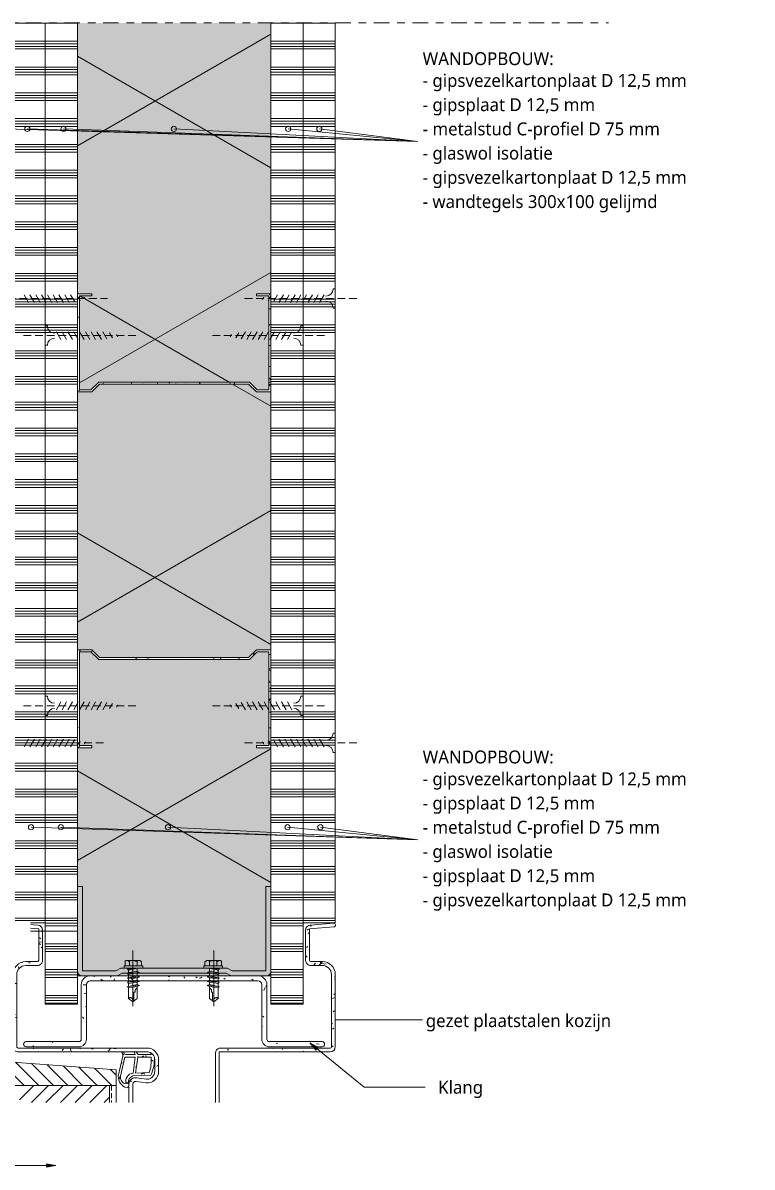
# Model space of a CAD drawing. Header units: millimetres. Extents: x 32900 to 38291, y -18988 to 4133.
# Drawn here: x 33228.8 to 33511.6, y 510.4 to 954.1 of the extents above; entities that cross this region are included whole.
import ezdxf

# ---------------------------------------------------------------- set-up
doc = ezdxf.new("R2010")
doc.units = ezdxf.units.MM
doc.linetypes.add('MV_center', pattern=[15, 6, -3, 3, -3])
doc.linetypes.add('MV_hidden_2', pattern=[4.5, 3, -1.5])
for name, color, linetype, lineweight in [('A-ANNO-IDEN', 131, 'Continuous', 18), ('A-ANNO-NOTE', 131, 'Continuous', 18), ('A-DETL', 90, 'Continuous', 13), ('A-DETL-GENF', 92, 'Continuous', 18), ('A-DETL-THIN', 151, 'Continuous', 18), ('G-ANNO-TEXT', 231, 'Continuous', 13), ('STANDARD', 50, 'Continuous', 25)]:
    doc.layers.add(name, color=color, linetype=linetype, lineweight=lineweight)
doc.styles.add('Segoe UI', font='segoeui.ttf', dxfattribs={"height": 5})
doc.styles.add('Segoe UI_B', font='segoeui.ttf', dxfattribs={"height": 5})
pattern_1 = [(0, (0, 4), (0, 10), []), (0, (0, 5), (0, 10), []), (0, (0, 6), (0, 10), []), (0, (0, 7), (0, 10), [])]
pattern_2 = [(0, (0, 0), (8.128, 2.032), [0.67056, -5.425, 0.67056, -5.425, -32.512]), (0, (0, 0), (8.128, 2.032), [-12.192, 0.67056, -11.521, 0.67056, -5.425, -14.224]), (0, (0, 0), (8.128, 2.032), [-30.48, 0.67056, -3.393, 0.67056, -9.489]), (120, (3.048, 1.016), (-5.82376362, 6.02305448), [0.67056, -5.425, 0.67056, -5.425, -32.512]), (120, (3.048, 1.016), (-5.82376362, 6.02305448), [-12.192, 0.67056, -11.521, 0.67056, -5.425, -14.224]), (120, (3.048, 1.016), (-5.82376362, 6.02305448), [-30.48, 0.67056, -3.393, 0.67056, -9.489]), (240, (4.064, 5.08), (-2.30423638, -8.05505448), [0.67056, -5.425, 0.67056, -5.425, -32.512]), (240, (4.064, 5.08), (-2.30423638, -8.05505448), [-12.192, 0.67056, -11.521, 0.67056, -5.425, -14.224]), (240, (4.064, 5.08), (-2.30423638, -8.05505448), [-30.48, 0.67056, -3.393, 0.67056, -9.489])]
pattern_3 = [(140, (594.608, -33236.446), (1.2751645, 14.5753163), [1.524, -16.764]), (85, (594.608, -33236.446), (-15.284905, -2.819562), [1.219, -13.411]), (190.451, (594.714, -33235.232), (-14.00984, 11.7557137), [1.295, -14.247]), (136.184, (590.544, -33236.446), (3.363918, 21.686151), [2.286, -25.146]), (186.636, (590.824, -33234.64), (-19.79433, 18.99178), [1.943, -21.371]), (81.184, (590.544, -33236.446), (-19.794098, 18.992058), [1.829, -20.117]), (111, (591.56, -33234.414), (8.1815376, 12.129647), [1.524, -16.764]), (56, (591.56, -33234.414), (-14.73543, 4.944224), [1.219, -13.411]), (161.451, (592.242, -33233.403), (-6.5539993, 17.073884), [1.295, -14.247]), (127.5, (594.608, -33236.446), (-6.7643278, 0.2472267), [0.67056, -12.578, 0.67056, -12.944, -13.462]), (127.5, (594.608, -33236.446), (-6.7643278, 0.2472267), [-26.863, 0.67056, -12.791]), (97.5, (594.608, -33236.446), (-8.0143116, 5.3456552), [0.67056, -7.092, 0.67056, -12.273, -5.131]), (97.5, (594.608, -33236.446), (-8.0143116, 5.3456552), [-20.706, 0.67056, -4.46]), (57.5, (594.608, -33240.978), (0.4581936, 10.8476471), [0.67056, -4.409, 0.67056, -15.179, -21.031]), (57.5, (594.608, -33240.978), (0.4581936, 10.8476471), [-20.93, 0.67056, -20.361]), (47.5, (594.608, -33243.01), (-2.0341877, 11.8507335), [0.67056, -5.933, 0.67056, -9.855, -14.935]), (47.5, (594.608, -33243.01), (-2.0341877, 11.8507335), [-17.13, 0.67056, -14.265])]

# ---------------------------------------------------------------- blocks, each defined once
blk = doc.blocks.new('42 isolatie - Type 1-3788539-Details ziekenhuis Utiliteitsgebouw')
at = {"layer": 'A-DETL-GENF'}
h = blk.add_hatch(color=256, dxfattribs=at)
h.paths.add_polyline_path([(0.28, 25.03), (0.28, 0.8), (88.73, 0.8), (88.73, 6.4), (89.53, 6.4), (89.53, 1.6), (125.93, 1.6), (125.93, 6.07), (122.93, 9.07), (122.93, 67.53), (125.93, 70.53), (125.93, 75), (89.53, 75), (89.53, 70.2), (88.73, 70.2), (88.73, 75.8), (0.28, 75.8), (0.28, 70.83)])
h.paths.add_polyline_path([(123.73, 9.4), (126.73, 6.4), (126.73, 0.8), (226.73, 0.8), (226.73, 6.4), (229.73, 9.4), (229.73, 67.2), (226.73, 70.2), (226.73, 75.8), (126.73, 75.8), (126.73, 70.2), (123.73, 67.2)])
h.paths.add_polyline_path([(227.53, 70.53), (230.53, 67.53), (230.53, 9.07), (227.53, 6.07), (227.53, 1.6), (263.93, 1.6), (263.93, 6.4), (264.73, 6.4), (264.73, 0.8), (369.8, 0.8), (369.8, 75.8), (264.73, 75.8), (264.73, 70.2), (263.93, 70.2), (263.93, 75), (227.53, 75)])
at = {"layer": 'A-DETL-GENF', "lineweight": 13}
h = blk.add_hatch(dxfattribs=at)
h.set_pattern_fill('FP_4', color=256, style=0, pattern_type=2)
h.set_pattern_definition([(60, (0, 0), (-69.282, 40), []), (120, (0, 0), (-69.282, -40), [])])
h.paths.add_polyline_path([(0.28, 5.39), (0.28, 0.8), (88.73, 0.8), (88.73, 6.4), (89.53, 6.4), (89.53, 1.6), (125.93, 1.6), (125.93, 6.07), (122.93, 9.07), (122.93, 67.53), (125.93, 70.53), (125.93, 75), (89.53, 75), (89.53, 70.2), (88.73, 70.2), (88.73, 75.8), (0.28, 75.8), (0.28, 5.77)])
h.paths.add_polyline_path([(123.73, 9.4), (126.73, 6.4), (126.73, 0.8), (226.73, 0.8), (226.73, 6.4), (229.73, 9.4), (229.73, 67.2), (226.73, 70.2), (226.73, 75.8), (126.73, 75.8), (126.73, 70.2), (123.73, 67.2)])
h.paths.add_polyline_path([(227.53, 70.53), (230.53, 67.53), (230.53, 9.07), (227.53, 6.07), (227.53, 1.6), (263.93, 1.6), (263.93, 6.4), (264.73, 6.4), (264.73, 0.8), (369.8, 0.8), (369.8, 75.8), (264.73, 75.8), (264.73, 70.2), (263.93, 70.2), (263.93, 75), (227.53, 75)])
at = {"layer": 'A-DETL-GENF'}
for p, q in [((88.73, 75.8), (0.28, 75.8)), ((0.28, 75.8), (0.28, 70.83)), ((88.73, 75.8), (0.28, 75.8)), ((0.28, 75.8), (0.28, 70.83)), ((226.73, 75.8), (126.73, 75.8)), ((226.73, 75.8), (126.73, 75.8)), ((369.8, 75.8), (264.73, 75.8)), ((369.8, 75.8), (264.73, 75.8)), ((0.28, 70.83), (0.28, 5.77)), ((0.28, 5.77), (0.28, 0.8)), ((0.28, 5.77), (0.28, 0.8)), ((0.28, 0.8), (88.73, 0.8)), ((0.28, 0.8), (88.73, 0.8)), ((126.73, 0.8), (226.73, 0.8)), ((126.73, 0.8), (226.73, 0.8)), ((264.73, 0.8), (369.8, 0.8)), ((264.73, 0.8), (369.8, 0.8))]:
    blk.add_line(p, q, dxfattribs=at)
blk = doc.blocks.new('00 stalendeurprofiel - schroefje_dwg-4337371-Details ziekenhuis Utiliteitsgebouw')
at = {"layer": 'STANDARD', "color": 130, "lineweight": 5}
for p, q in [((6.15, 69.32), (4.46, 69.32)), ((6.15, 67.63), (4.46, 67.63)), ((7.42, 68.48), (7, 65.09)), ((7.85, 68.05), (7, 64.67)), ((8.69, 68.05), (8.27, 64.67)), ((9.12, 68.48), (8.69, 63.82)), ((9.54, 68.05), (8.69, 64.67)), ((10.81, 68.05), (9.96, 64.67)), ((10.81, 68.48), (10.39, 63.82)), ((11.23, 68.05), (10.81, 64.67)), ((12.5, 68.05), (11.66, 64.67)), ((12.5, 68.48), (12.08, 63.82)), ((12.93, 68.05), (12.5, 64.67)), ((14.2, 68.05), (13.35, 64.67)), ((14.2, 68.48), (13.77, 63.82)), ((21.82, 66.36), (0.23, 66.36)), ((6.15, 64.67), (4.46, 64.67)), ((6.15, 62.97), (4.46, 62.97))]:
    blk.add_line(p, q, dxfattribs=at)
at = {"layer": 'STANDARD', "color": 130, "lineweight": 5, "flags": 128}
for points in [[(4.04, 63.82), (4.04, 66.36), (4.04, 68.48)], [(4.48, 69.52), (4.39, 69.44), (4.3, 69.35), (4.23, 69.25), (4.17, 69.15), (4.12, 69.04), (4.09, 68.92), (4.06, 68.8), (4.06, 68.67), (4.06, 68.55), (4.09, 68.43), (4.12, 68.31), (4.17, 68.2), (4.23, 68.1), (4.3, 68), (4.39, 67.91), (4.48, 67.83)], [(4.43, 68.05), (4.27, 67.69), (4.15, 67.32), (4.08, 66.94), (4.06, 66.56), (4.08, 66.17), (4.15, 65.79), (4.27, 65.42), (4.43, 65.06)], [(7, 64.24), (7, 64.67), (8.27, 64.67), (8.69, 63.82), (8.69, 64.67), (9.96, 64.67), (10.39, 63.82), (10.81, 64.67), (11.66, 64.67), (12.08, 63.82), (12.5, 64.67), (13.35, 64.67), (13.77, 63.82), (14.2, 64.67), (18.85, 64.67), (20.12, 66.36), (18.85, 68.05), (14.62, 68.05), (14.2, 68.48), (14.2, 68.05), (12.93, 68.05), (12.5, 68.48), (12.5, 68.05), (11.23, 68.05), (10.81, 68.48), (10.81, 68.05), (9.54, 68.05), (9.12, 68.48), (8.69, 68.05), (7.85, 68.05), (7.42, 68.48), (7, 68.05), (7, 66.78)], [(20.12, 66.36), (19.7, 65.94), (19.28, 65.94), (18.85, 65.94), (18.43, 65.94), (18.01, 65.94), (17.58, 65.94), (17.16, 65.94), (16.74, 65.94), (16.31, 65.94), (16.31, 65.51), (15.89, 65.51), (15.47, 65.51), (15.04, 65.09), (14.62, 64.67), (14.2, 64.67), (14.62, 68.05)], [(18.82, 68.21), (18.71, 68.1), (18.62, 67.98), (18.55, 67.85), (18.5, 67.72), (18.46, 67.57), (18.45, 67.42), (18.46, 67.27), (18.49, 67.12), (18.54, 66.98), (18.61, 66.85), (18.69, 66.73), (18.8, 66.62), (18.91, 66.53), (19.04, 66.45), (19.18, 66.4), (19.33, 66.36)], [(4.48, 64.86), (4.39, 64.78), (4.3, 64.69), (4.23, 64.6), (4.17, 64.49), (4.12, 64.38), (4.09, 64.26), (4.06, 64.14), (4.06, 64.02), (4.06, 63.89), (4.09, 63.77), (4.12, 63.66), (4.17, 63.54), (4.23, 63.44), (4.3, 63.34), (4.39, 63.25), (4.48, 63.17)]]:
    blk.add_lwpolyline(points, dxfattribs=at)
blk.add_lwpolyline([(6.15, 62.55), (7, 62.55), (7, 69.75), (6.15, 69.75)], close=True, dxfattribs=at)
blk = doc.blocks.new('00 stalendeurprofiel - 00_DI_stalendeurprofiel-V1-Details ziekenhuis Utiliteitsgebouw')
at = {"layer": 'A-DETL-GENF', "lineweight": 13}
h = blk.add_hatch(dxfattribs=at)
h.set_pattern_fill('FP_13', color=256, style=0, pattern_type=2)
h.set_pattern_definition(pattern_3)
h.paths.add_polyline_path([(59.12, 68.29), (59.12, 68.51), (39.5, 68.51), (39.5, 111.5), (39.43, 112.02), (39.23, 112.5), (38.91, 112.91), (38.5, 113.23), (38.02, 113.43), (37.5, 113.5), (9.5, 113.5), (8.21, 113.33), (7, 112.83), (5.96, 112.04), (5.17, 111), (4.67, 109.79), (4.5, 108.5), (4.48, 103.87), (4.43, 103.75), (4.35, 103.65), (4.25, 103.57), (4.13, 103.52), (4, 103.5), (-8.15, 103.5), (-8.95, 112.99), (-9.01, 113.16), (-9.1, 113.32), (-9.24, 113.45), (-9.4, 113.54), (-9.57, 113.58), (-9.76, 113.59), (-9.94, 113.55), (-10.1, 113.47), (-10.24, 113.35), (-10.34, 113.2), (-10.41, 113.03), (-10.43, 112.85), (-9.68, 103.8), (-9.57, 103.32), (-9.35, 102.89), (-9.03, 102.52), (-8.63, 102.24), (-8.18, 102.06), (-7.69, 102), (4, 102), (4.52, 102.07), (5, 102.27), (5.41, 102.59), (5.73, 103), (5.93, 103.48), (6, 104), (6, 108.51), (6.12, 109.41), (6.47, 110.26), (7.02, 110.98), (7.75, 111.54), (8.6, 111.89), (9.5, 112.01), (37.66, 111.99), (37.78, 111.94), (37.89, 111.86), (37.97, 111.75), (38.02, 111.62), (38.04, 111.49), (38.04, 68.51), (38.2, 68.1), (38.44, 67.73), (38.76, 67.43), (39.13, 67.2), (39.55, 67.05), (39.99, 67), (59.12, 67)])
h.paths.add_polyline_path([(59.12, 35), (51.9, 35.01), (51.77, 35.03), (51.55, 35.11), (51.36, 35.23), (51.2, 35.4), (51.08, 35.6), (51.02, 35.83), (51, 36.06), (51.04, 36.29), (51.54, 40.13), (51.5, 41.19), (51.22, 42.21), (50.7, 43.14), (49.99, 43.92), (49.11, 44.51), (48.11, 44.87), (47.06, 45), (42.5, 45), (41.34, 44.85), (40.25, 44.4), (39.32, 43.68), (38.6, 42.75), (38.15, 41.66), (38, 40.5), (37.98, -9.63), (37.93, -9.75), (37.85, -9.85), (37.75, -9.93), (37.63, -9.98), (37.5, -10), (9.5, -10), (8.59, -9.88), (7.75, -9.53), (7.03, -8.97), (6.47, -8.25), (6.12, -7.41), (6, -6.5), (6, -2), (5.93, -1.48), (5.73, -1), (5.41, -0.59), (5, -0.27), (4.52, -0.07), (4, 0), (-7.69, 0), (-8.18, -0.06), (-8.63, -0.24), (-9.03, -0.52), (-9.35, -0.89), (-9.57, -1.32), (-9.68, -1.8), (-10.43, -10.85), (-10.41, -11.03), (-10.34, -11.2), (-10.24, -11.35), (-10.1, -11.47), (-9.94, -11.55), (-9.76, -11.59), (-9.57, -11.58), (-9.4, -11.54), (-9.24, -11.45), (-9.1, -11.32), (-9.01, -11.16), (-8.95, -10.99), (-8.15, -1.5), (4.13, -1.52), (4.25, -1.57), (4.35, -1.65), (4.43, -1.75), (4.48, -1.87), (4.5, -2), (4.5, -6.5), (4.67, -7.79), (5.17, -9), (5.96, -10.04), (7, -10.83), (8.21, -11.33), (9.5, -11.5), (37.5, -11.5), (38.02, -11.43), (38.5, -11.23), (38.91, -10.91), (39.23, -10.5), (39.43, -10.02), (39.5, -9.5), (39.5, 40.5), (39.6, 41.28), (39.94, 42.05), (39.99, 42.11), (40.12, 42.33), (40.56, 42.78), (41.03, 43.12), (41.72, 43.4), (42.5, 43.5), (47.06, 43.5), (47.76, 43.42), (48.43, 43.17), (49.01, 42.77), (49.49, 42.25), (49.84, 41.63), (50.02, 40.95), (50.05, 40.24), (49.5, 35.95), (49.6, 35.31), (49.85, 34.72), (50.25, 34.22), (50.76, 33.83), (51.36, 33.58), (52.17, 33.5), (59.12, 33.5), (59.12, 34.57)])
h = blk.add_hatch(dxfattribs=at)
h.set_pattern_fill('FP_13', color=256, style=0, pattern_type=2)
h.set_pattern_definition(pattern_3)
h.paths.add_polyline_path([(37.54, 87.95), (37.54, 108.36), (37.51, 108.62), (37.41, 108.86), (37.25, 109.07), (37.04, 109.23), (36.8, 109.33), (36.54, 109.36), (36.29, 109.33), (36.04, 109.23), (35.84, 109.07), (35.68, 108.86), (35.58, 108.62), (35.54, 108.36), (35.54, 87.95), (35.51, 87.7), (35.42, 87.47), (35.27, 87.28), (35.07, 87.13), (34.84, 87.03), (34.6, 87), (13.47, 87), (12.57, 86.88), (11.74, 86.53), (11.02, 85.98), (10.47, 85.26), (10.12, 84.43), (10, 83.53), (10, 18.47), (10.12, 17.57), (10.47, 16.74), (11.02, 16.02), (11.74, 15.47), (12.57, 15.12), (13.47, 15), (34.6, 15), (34.84, 14.97), (35.07, 14.87), (35.27, 14.72), (35.42, 14.53), (35.51, 14.3), (35.54, 14.05), (35.54, -6.36), (35.58, -6.62), (35.68, -6.86), (35.84, -7.07), (36.04, -7.23), (36.29, -7.33), (36.54, -7.36), (36.8, -7.33), (37.04, -7.23), (37.25, -7.07), (37.41, -6.86), (37.51, -6.62), (37.54, -6.36), (37.54, 14.05), (37.44, 14.82), (37.15, 15.53), (36.68, 16.14), (36.07, 16.61), (35.36, 16.9), (34.6, 17), (13.47, 17), (13.09, 17.05), (12.74, 17.2), (12.43, 17.43), (12.2, 17.74), (12.05, 18.09), (12, 18.47), (12, 83.53), (12.05, 83.91), (12.2, 84.26), (12.43, 84.57), (12.74, 84.8), (13.09, 84.95), (13.47, 85), (34.6, 85), (35.36, 85.1), (36.07, 85.39), (36.68, 85.86), (37.15, 86.47), (37.44, 87.18)])
h = blk.add_hatch(dxfattribs=at)
h.set_pattern_fill('FP_13', color=256, style=0, pattern_type=2)
h.set_pattern_definition(pattern_3)
h.paths.add_polyline_path([(53.41, 32.57), (53.33, 32.84), (53.18, 33.08), (52.97, 33.27), (52.73, 33.41), (52.45, 33.47), (52.17, 33.47), (51.9, 33.39), (51.66, 33.25), (51.05, 33.23), (50.46, 33.35), (49.91, 33.61), (49.44, 34), (49.08, 34.48), (48.84, 35.04), (48.52, 41.99), (46.85, 42.64), (45.14, 43.08), (43.38, 43.32), (41.59, 43.36), (41.03, 43.12), (40.54, 42.77), (40.12, 42.33), (39.81, 41.82), (40.56, 42.05), (40.56, 37.08), (39.5, 36.28), (39.5, 35.46), (40.56, 35.89), (40.56, 32.34), (40.5, 32.1), (40.38, 31.87), (40.21, 31.68), (40, 31.55), (39.75, 31.47), (39.5, 31.45), (39.5, 30.66), (39.88, 30.9), (40.3, 31.05), (40.74, 31.11), (41.19, 31.08), (48.93, 29.35), (50.11, 29.47), (51.21, 29.89), (52.17, 30.58), (52.92, 31.5)])
h.paths.add_polyline_path([(51.9, 32.38), (51.76, 31.82), (51.49, 31.3), (51.1, 30.86), (50.63, 30.52), (50.08, 30.31), (49.51, 30.22), (48.92, 30.28), (41.61, 31.87), (41.61, 35.93), (47.73, 35.09), (47.92, 34.3), (48.3, 33.59), (48.85, 32.99), (49.53, 32.55), (50.29, 32.3), (51.1, 32.24)])
h.paths.add_polyline_path([(47.76, 36.09), (41.61, 36.94), (41.61, 42.1), (44.62, 42.03), (47.56, 41.37)])
at = {"layer": 'A-DETL-GENF'}
for p, q in [((-10.43, 112.85), (-9.68, 103.8)), ((-8.15, 103.5), (-8.95, 112.99)), ((37.5, 113.5), (9.5, 113.5)), ((9.5, 112.01), (37.52, 112.01)), ((38.04, 111.49), (38.04, 68.51)), ((39.5, 68.51), (39.5, 111.5)), ((4.5, 108.5), (4.5, 104)), ((6, 104), (6, 108.51)), ((35.54, 108.36), (35.54, 87.95)), ((37.54, 87.95), (37.54, 108.36)), ((4, 103.5), (-8.15, 103.5)), ((-7.69, 102), (4, 102)), ((34.6, 87), (13.47, 87)), ((13.47, 85), (34.6, 85)), ((10, 83.53), (10, 18.47)), ((12, 18.47), (12, 83.53)), ((59.12, 68.51), (39.5, 68.51)), ((39.99, 67), (59.12, 67)), ((47.06, 45), (42.5, 45)), ((38, 40.5), (38, -9.5)), ((39.5, 36.28), (39.5, 40.5)), ((39.81, 41.82), (40.56, 42.05)), ((40.56, 42.05), (40.56, 37.08)), ((41.61, 36.94), (41.61, 42.1)), ((42.5, 43.5), (47.06, 43.5)), ((47.56, 41.37), (47.76, 36.09)), ((48.84, 35.04), (48.52, 41.99)), ((50.05, 40.24), (49.57, 36.59)), ((51.04, 36.29), (51.54, 40.13)), ((40.56, 37.08), (39.5, 36.28)), ((39.5, 36.28), (39.5, 35.46)), ((39.5, 35.46), (40.56, 35.89)), ((40.56, 35.89), (40.56, 32.34)), ((47.76, 36.09), (41.61, 36.94)), ((41.61, 31.87), (41.61, 35.93)), ((41.61, 35.93), (47.73, 35.09)), ((39.5, 31.45), (39.5, 35.46)), ((39.5, 31.45), (39.5, 30.66)), ((41.19, 31.08), (48.93, 29.35)), ((48.92, 30.28), (41.61, 31.87)), ((59.12, 35), (52, 35)), ((52, 33.5), (52.17, 33.5)), ((52.45, 33.5), (59.12, 33.5)), ((39.5, -9.5), (39.5, 30.66)), ((34.6, 17), (13.47, 17)), ((13.47, 15), (34.6, 15)), ((35.54, 14.05), (35.54, -6.36)), ((37.54, -6.36), (37.54, 14.05)), ((4, 0), (-7.69, 0)), ((-9.68, -1.8), (-10.43, -10.85)), ((-8.95, -10.99), (-8.15, -1.5)), ((-8.15, -1.5), (4, -1.5)), ((4.5, -2), (4.5, -6.5)), ((6, -6.5), (6, -2)), ((37.5, -10), (9.5, -10)), ((9.5, -11.5), (37.5, -11.5))]:
    blk.add_line(p, q, dxfattribs=at)
for centre, radius, start, end in [((-9.68, 112.84), 0.75, 11.2589, 179.7204), ((9.5, 108.5), 5, 90, 180), ((9.5, 108.51), 3.51, 90, 180), ((37.5, 111.5), 2, 0, 90), ((37.52, 111.49), 0.521, 0, 90), ((36.54, 108.36), 1, 0, 180), ((-7.69, 104), 2, 185.716, 270), ((4, 104), 0.5, 270, 360), ((4, 104), 2, 270, 0), ((13.47, 83.53), 3.47, 90, 180), ((13.47, 83.53), 1.47, 90, 180), ((34.6, 87.95), 2.95, 270, 0), ((34.6, 87.95), 0.947, 270, 0), ((39.99, 69.02), 2.01, 194.4775, 270), ((42.5, 40.5), 4.5, 90, 180), ((47.06, 40.5), 4.5, 355.2315, 90), ((42.5, 40.5), 3, 150, 180), ((42.5, 40.5), 3, 107.6691, 153.9187), ((42.5, 40.5), 3, 131.1059, 135), ((42.5, 40.5), 3, 119.2748, 120), ((42.5, 40.5), 3, 90, 107.7801), ((42.18, 28.1), 15.27, 65.4755, 92.2297), ((42.74, 26.89), 15.26, 71.5986, 94.2488), ((47.06, 40.5), 3, 355, 90), ((52, 36), 2.5, 166.2944, 270), ((52, 36), 1, 163.3742, 270), ((39.57, 32.44), 0.992, 265.8031, 354.1969), ((40.82, 28.93), 2.18, 80.2346, 127.4003), ((50.92, 35.45), 3.21, 186.4336, 287.5981), ((51.27, 35.75), 2.53, 196.2464, 278.7141), ((49.45, 32.69), 2.47, 257.7399, 352.9119), ((49.05, 33.91), 4.57, 268.5303, 342.9296), ((52.34, 32.39), 1.09, 9.8394, 128.2101), ((13.47, 18.47), 3.47, 180, 270), ((13.47, 18.47), 1.47, 180, 270), ((34.6, 14.05), 2.95, 360, 90), ((34.6, 14.05), 0.947, 360, 90), ((-7.69, -2), 2, 90, 174.2894), ((4, -2), 2, 360, 90), ((4, -2), 0.5, 0, 90), ((9.5, -6.5), 5, 180, 270), ((9.5, -6.5), 3.5, 180, 270), ((36.54, -6.36), 1, 180, 360), ((-9.68, -10.84), 0.75, 180.2796, 348.7411), ((37.5, -9.5), 0.5, 270, 0), ((37.5, -9.5), 2, 270, 0)]:
    blk.add_arc(centre, radius, start, end, dxfattribs=at)
blk.add_blockref('00 stalendeurprofiel - schroefje_dwg-4337371-Details ziekenhuis Utiliteitsgebouw', (0, 0))
at = {"extrusion": (0, 0, -1), "zscale": -1, "rotation": 180}
blk.add_blockref('00 stalendeurprofiel - schroefje_dwg-4337371-Details ziekenhuis Utiliteitsgebouw', (0, 101.38), dxfattribs=at)
blk = doc.blocks.new('00 msprofiel - 75-4321710-Details ziekenhuis Utiliteitsgebouw')
at = {"layer": 'A-DETL-GENF'}
for p, q in [((0, 22.1), (0, 35.78)), ((1.72, 37.5), (34.63, 37.5)), ((34.63, 35.54), (1.96, 35.54)), ((1.96, 35.54), (1.96, 22.56)), ((34.63, 37.5), (34.63, 35.54)), ((1.96, 22.56), (2.95, 20.6)), ((0.98, 20.13), (0, 22.1)), ((0.98, 20.13), (0.98, -20.13)), ((2.95, -20.6), (2.95, 20.6)), ((0.98, -20.13), (0, -22.1)), ((0, -22.1), (0, -35.78)), ((1.96, -22.56), (2.95, -20.6)), ((1.96, -35.54), (1.96, -22.56)), ((1.72, -37.5), (34.63, -37.5)), ((34.63, -35.54), (1.96, -35.54)), ((34.63, -37.5), (34.63, -35.54))]:
    blk.add_line(p, q, dxfattribs=at)
for centre, start, end in [((1.72, 35.78), 90, 180), ((1.72, -35.78), 180, 270)]:
    blk.add_arc(centre, 1.72, start, end, dxfattribs=at)
blk = doc.blocks.new('NLRS_00_DI_maskeer - Type 1-4234866-Details ziekenhuis Utiliteitsgebouw')
at = {"layer": 'A-DETL-GENF', "linetype": 'MV_center'}
blk.add_line((231, 0), (-100, 0), dxfattribs=at)

msp = doc.modelspace()

# ---------------------------------------------------------------- hatches: boundary and pattern name
at = {"layer": 'A-ANNO-NOTE'}
msp.add_hatch(color=256, dxfattribs=at).paths.add_polyline_path([(33241.53, 511.06), (33237.93, 511.69), (33237.93, 510.42)])
at = {"layer": 'A-DETL-GENF', "lineweight": 13}
h = msp.add_hatch(dxfattribs=at)
h.set_pattern_fill('FP_12', color=254, style=0, pattern_type=2)
h.set_pattern_definition(pattern_1)
h.paths.add_polyline_path([(33224.95, 605.11), (33237.45, 605.11), (33237.45, 954.13), (33224.95, 954.13), (33224.95, 632.66)])
h = msp.add_hatch(dxfattribs=at)
h.set_pattern_fill('FP_12', color=254, style=0, pattern_type=2)
h.set_pattern_definition(pattern_1)
h.paths.add_polyline_path([(33249.95, 573.56), (33249.95, 954.13), (33237.45, 954.13), (33237.45, 573.56), (33248.81, 573.56)])
h = msp.add_hatch(dxfattribs=at)
h.set_pattern_fill('FP_12', color=254, style=0, pattern_type=2)
h.set_pattern_definition(pattern_1)
h.paths.add_polyline_path([(33324.95, 573.56), (33337.45, 573.56), (33337.45, 954.13), (33324.95, 954.13), (33324.95, 582.95)])
h = msp.add_hatch(dxfattribs=at)
h.set_pattern_fill('FP_12', color=254, style=0, pattern_type=2)
h.set_pattern_definition(pattern_1)
h.paths.add_polyline_path([(33337.45, 605.11), (33349.95, 605.11), (33349.95, 954.13), (33337.45, 954.13), (33337.45, 632.66)])
h = msp.add_hatch(dxfattribs=at)
h.set_pattern_fill('FP_6', color=254, style=0, pattern_type=2)
h.set_pattern_definition(pattern_2)
h.paths.add_polyline_path([(33324.95, 811.06), (33324.95, 849.06), (33319.35, 849.06), (33319.35, 848.26), (33324.15, 848.26), (33324.15, 811.86), (33319.68, 811.86), (33316.68, 814.86), (33258.21, 814.86), (33255.21, 811.86), (33250.75, 811.86), (33250.75, 848.26), (33255.55, 848.26), (33255.55, 849.06), (33249.95, 849.06), (33249.95, 811.06), (33255.55, 811.06), (33258.55, 814.06), (33316.35, 814.06), (33319.35, 811.06)])
h = msp.add_hatch(dxfattribs=at)
h.set_pattern_fill('FP_6', color=254, style=0, pattern_type=2)
h.set_pattern_definition(pattern_2)
h.paths.add_polyline_path([(33324.95, 673.06), (33324.95, 711.06), (33319.35, 711.06), (33316.35, 708.06), (33258.55, 708.06), (33255.55, 711.06), (33249.95, 711.06), (33249.95, 673.06), (33255.55, 673.06), (33255.55, 673.86), (33250.75, 673.86), (33250.75, 710.26), (33255.21, 710.26), (33258.21, 707.26), (33316.68, 707.26), (33319.68, 710.26), (33324.15, 710.26), (33324.15, 673.86), (33319.35, 673.86), (33319.35, 673.06)])
h = msp.add_hatch(dxfattribs=at)
h.set_pattern_fill('FP_9', color=254, style=0, pattern_type=2)
h.set_pattern_definition([(135, (0, 0), (-2.82842712, -2.82842712), [])])
h.paths.add_polyline_path([(33224.95, 542.11), (33264.95, 542.11), (33264.95, 548.11), (33224.95, 551.11)])
h = msp.add_hatch(dxfattribs=at)
h.set_pattern_fill('FP_7', color=254, style=0, pattern_type=2)
h.set_pattern_definition([(45, (0, 0), (-2.82842712, 2.82842712), [])])
h.paths.add_polyline_path([(33227.45, 535.49), (33262.45, 535.49), (33262.45, 542.11), (33227.45, 542.11)])
h = msp.add_hatch(dxfattribs=at)
h.set_pattern_fill('FP_8', color=250, style=0, pattern_type=2)
h.set_pattern_definition([(90, (0, 0), (-3.81, 2e-16), []), (90, (1.905, 0), (-3.81, 2e-16), [1.905, -0.9525])])
h.paths.add_polyline_path([(33264.95, 535.49), (33264.95, 542.11), (33262.45, 542.11), (33262.45, 535.49)])
at = {"layer": 'G-ANNO-TEXT'}
msp.add_hatch(color=7, dxfattribs=at).paths.add_polyline_path([(33340.05, 558.58), (33342.44, 555.82), (33343.25, 556.8)])

# ---------------------------------------------------------------- linework, layer by layer
at = {"layer": 'A-ANNO-IDEN'}
for p, q in [((33249.95, 601.92), (33213.09, 601.92)), ((33350.04, 567.57), (33384.27, 567.57))]:
    msp.add_line(p, q, dxfattribs=at)
at = {"layer": 'A-ANNO-NOTE'}
for p, q in [((33222.14, 913.03), (33381.92, 908.19)), ((33230.53, 913.03), (33381.92, 908.19)), ((33244.53, 913.03), (33381.92, 908.19)), ((33287.37, 913.03), (33381.92, 908.19)), ((33331.71, 913.03), (33381.92, 908.19)), ((33343.78, 913.03), (33381.92, 908.19)), ((33231.98, 642.23), (33381.92, 637.39)), ((33243.54, 642.23), (33381.92, 637.39)), ((33285.07, 642.23), (33381.92, 637.39)), ((33331.43, 642.23), (33381.92, 637.39)), ((33344.16, 642.23), (33381.92, 637.39)), ((33241.53, 511.06), (33209.93, 511.06)), ((33241.53, 511.06), (33237.93, 511.69)), ((33237.93, 511.69), (33237.93, 510.42)), ((33237.93, 510.42), (33241.53, 511.06))]:
    msp.add_line(p, q, dxfattribs=at)
for centre in [(33230.53, 913.03), (33244.53, 913.03), (33287.37, 913.03), (33331.71, 913.03), (33343.78, 913.03), (33231.98, 642.23), (33243.54, 642.23), (33285.07, 642.23), (33331.43, 642.23), (33344.16, 642.23)]:
    msp.add_circle(centre, 1, dxfattribs=at)
at = {"layer": 'A-DETL'}
for p, q in [((33229.3, 848.71), (33231.03, 845.71)), ((33231.55, 848.71), (33233.28, 845.71)), ((33233.8, 848.71), (33235.53, 845.71)), ((33236.05, 848.71), (33237.78, 845.71)), ((33238.3, 848.71), (33240.03, 845.71)), ((33240.55, 848.71), (33242.28, 845.71)), ((33242.8, 848.71), (33244.53, 845.71)), ((33245.05, 848.71), (33246.78, 845.71)), ((33247.3, 848.71), (33248.91, 845.92)), ((33249.9, 848.29), (33251.01, 846.36)), ((33252.63, 847.72), (33253.15, 846.81)), ((33322.26, 847.72), (33321.74, 846.81)), ((33324.99, 848.29), (33323.88, 846.36)), ((33327.6, 848.71), (33325.99, 845.92)), ((33329.85, 848.71), (33328.11, 845.71)), ((33332.1, 848.71), (33330.36, 845.71)), ((33334.35, 848.71), (33332.61, 845.71)), ((33336.6, 848.71), (33334.86, 845.71)), ((33338.85, 848.71), (33337.11, 845.71)), ((33341.1, 848.71), (33339.36, 845.71)), ((33343.35, 848.71), (33341.61, 845.71)), ((33345.6, 848.71), (33343.86, 845.71)), ((33349.95, 850.96), (33349.1, 850.96)), ((33349.95, 843.46), (33349.95, 850.96)), ((33349.95, 843.46), (33349.1, 843.46)), ((33237.45, 829.09), (33237.45, 836.59)), ((33237.45, 836.59), (33238.3, 836.59)), ((33241.8, 834.34), (33243.53, 831.34)), ((33244.05, 834.34), (33245.78, 831.34)), ((33246.3, 834.34), (33248.03, 831.34)), ((33248.55, 834.34), (33250.28, 831.34)), ((33250.8, 834.34), (33252.53, 831.34)), ((33253.05, 834.34), (33254.78, 831.34)), ((33255.3, 834.34), (33257.03, 831.34)), ((33257.55, 834.34), (33259.28, 831.34)), ((33259.8, 834.34), (33261.41, 831.55)), ((33315.1, 834.34), (33313.49, 831.55)), ((33317.35, 834.34), (33315.61, 831.34)), ((33319.6, 834.34), (33317.86, 831.34)), ((33321.85, 834.34), (33320.11, 831.34)), ((33324.1, 834.34), (33322.36, 831.34)), ((33326.35, 834.34), (33324.61, 831.34)), ((33328.6, 834.34), (33326.86, 831.34)), ((33330.85, 834.34), (33329.11, 831.34)), ((33333.1, 834.34), (33331.36, 831.34)), ((33337.45, 836.59), (33336.6, 836.59)), ((33337.45, 829.09), (33337.45, 836.59)), ((33262.4, 833.91), (33263.51, 831.99)), ((33265.13, 833.34), (33265.65, 832.44)), ((33309.76, 833.34), (33309.24, 832.44)), ((33312.49, 833.91), (33311.38, 831.99)), ((33237.45, 829.09), (33238.3, 829.09)), ((33337.45, 829.09), (33336.6, 829.09)), ((33237.45, 693.04), (33237.45, 685.54)), ((33237.45, 693.04), (33238.3, 693.04)), ((33337.45, 693.04), (33336.6, 693.04)), ((33337.45, 693.04), (33337.45, 685.54)), ((33241.8, 687.79), (33243.53, 690.79)), ((33244.05, 687.79), (33245.78, 690.79)), ((33246.3, 687.79), (33248.03, 690.79)), ((33248.55, 687.79), (33250.28, 690.79)), ((33250.8, 687.79), (33252.53, 690.79)), ((33253.05, 687.79), (33254.78, 690.79)), ((33255.3, 687.79), (33257.03, 690.79)), ((33257.55, 687.79), (33259.28, 690.79)), ((33259.8, 687.79), (33261.41, 690.58)), ((33262.4, 688.21), (33263.51, 690.14)), ((33265.13, 688.78), (33265.65, 689.69)), ((33309.76, 688.78), (33309.24, 689.69)), ((33312.49, 688.21), (33311.38, 690.14)), ((33315.1, 687.79), (33313.49, 690.58)), ((33317.35, 687.79), (33315.61, 690.79)), ((33319.6, 687.79), (33317.86, 690.79)), ((33321.85, 687.79), (33320.11, 690.79)), ((33324.1, 687.79), (33322.36, 690.79)), ((33326.35, 687.79), (33324.61, 690.79)), ((33328.6, 687.79), (33326.86, 690.79)), ((33330.85, 687.79), (33329.11, 690.79)), ((33333.1, 687.79), (33331.36, 690.79)), ((33237.45, 685.54), (33238.3, 685.54)), ((33337.45, 685.54), (33336.6, 685.54)), ((33229.3, 673.42), (33231.03, 676.42)), ((33231.55, 673.42), (33233.28, 676.42)), ((33233.8, 673.42), (33235.53, 676.42)), ((33236.05, 673.42), (33237.78, 676.42)), ((33238.3, 673.42), (33240.03, 676.42)), ((33240.55, 673.42), (33242.28, 676.42)), ((33242.8, 673.42), (33244.53, 676.42)), ((33245.05, 673.42), (33246.78, 676.42)), ((33247.3, 673.42), (33248.91, 676.2)), ((33249.9, 673.84), (33251.01, 675.76)), ((33252.63, 674.41), (33253.15, 675.31)), ((33322.26, 674.41), (33321.74, 675.31)), ((33324.99, 673.84), (33323.88, 675.76)), ((33327.6, 673.42), (33325.99, 676.2)), ((33329.85, 673.42), (33328.11, 676.42)), ((33332.1, 673.42), (33330.36, 676.42)), ((33334.35, 673.42), (33332.61, 676.42)), ((33336.6, 673.42), (33334.86, 676.42)), ((33338.85, 673.42), (33337.11, 676.42)), ((33341.1, 673.42), (33339.36, 676.42)), ((33343.35, 673.42), (33341.61, 676.42)), ((33345.6, 673.42), (33343.86, 676.42)), ((33349.95, 678.67), (33349.1, 678.67)), ((33349.95, 678.67), (33349.95, 671.17)), ((33349.95, 671.17), (33349.1, 671.17))]:
    msp.add_line(p, q, dxfattribs=at)
at = {"layer": 'A-DETL', "linetype": 'MV_hidden_2'}
for p, q in [((33222.95, 847.21), (33261.59, 847.21)), ((33358.3, 847.21), (33313.3, 847.21)), ((33229.09, 832.84), (33274.09, 832.84)), ((33345.8, 832.84), (33300.8, 832.84)), ((33229.09, 689.29), (33274.09, 689.29)), ((33345.8, 689.29), (33300.8, 689.29)), ((33216.59, 674.92), (33261.59, 674.92)), ((33358.3, 674.92), (33313.3, 674.92))]:
    msp.add_line(p, q, dxfattribs=at)
at = {"layer": 'A-DETL'}
for centre, start, end in [((33346.35, 850.96), 270, 360), ((33346.35, 843.46), 360, 90), ((33241.05, 836.59), 180, 270), ((33333.85, 836.59), 270, 360), ((33241.05, 829.09), 90, 180), ((33333.85, 829.09), 360, 90), ((33241.05, 693.04), 180, 270), ((33333.85, 693.04), 270, 0), ((33241.05, 685.54), 90, 180), ((33333.85, 685.54), 0, 90), ((33346.35, 678.67), 270, 0), ((33346.35, 671.17), 0, 90)]:
    msp.add_arc(centre, 2.75, start, end, dxfattribs=at)
at = {"layer": 'A-DETL-THIN'}
for p, q in [((33237.45, 605.11), (33237.45, 954.13)), ((33337.45, 573.56), (33337.45, 954.13)), ((33349.95, 605.11), (33349.95, 954.13)), ((33249.95, 849.06), (33249.95, 811.06)), ((33255.55, 849.06), (33249.95, 849.06)), ((33250.75, 811.86), (33250.75, 848.26)), ((33250.75, 848.26), (33255.55, 848.26)), ((33255.55, 848.26), (33255.55, 849.06)), ((33324.95, 849.06), (33319.35, 849.06)), ((33319.35, 849.06), (33319.35, 848.26)), ((33319.35, 848.26), (33324.15, 848.26)), ((33324.15, 848.26), (33324.15, 811.86)), ((33324.95, 811.06), (33324.95, 849.06)), ((33258.21, 814.86), (33255.21, 811.86)), ((33255.55, 811.06), (33258.55, 814.06)), ((33316.68, 814.86), (33258.21, 814.86)), ((33258.55, 814.06), (33316.35, 814.06)), ((33316.35, 814.06), (33319.35, 811.06)), ((33319.68, 811.86), (33316.68, 814.86)), ((33249.95, 811.06), (33255.55, 811.06)), ((33255.21, 811.86), (33250.75, 811.86)), ((33319.35, 811.06), (33324.95, 811.06)), ((33324.15, 811.86), (33319.68, 811.86)), ((33255.55, 711.06), (33249.95, 711.06)), ((33249.95, 711.06), (33249.95, 673.06)), ((33250.75, 673.86), (33250.75, 710.26)), ((33250.75, 710.26), (33255.21, 710.26)), ((33255.21, 710.26), (33258.21, 707.26)), ((33258.55, 708.06), (33255.55, 711.06)), ((33319.35, 711.06), (33316.35, 708.06)), ((33316.68, 707.26), (33319.68, 710.26)), ((33324.95, 711.06), (33319.35, 711.06)), ((33319.68, 710.26), (33324.15, 710.26)), ((33324.15, 710.26), (33324.15, 673.86)), ((33324.95, 673.06), (33324.95, 711.06)), ((33258.21, 707.26), (33316.68, 707.26)), ((33316.35, 708.06), (33258.55, 708.06)), ((33249.95, 673.06), (33255.55, 673.06)), ((33255.55, 673.86), (33250.75, 673.86)), ((33255.55, 673.06), (33255.55, 673.86)), ((33324.15, 673.86), (33319.35, 673.86)), ((33319.35, 673.86), (33319.35, 673.06)), ((33319.35, 673.06), (33324.95, 673.06)), ((33224.95, 605.11), (33237.45, 605.11)), ((33237.45, 605.11), (33237.45, 573.56)), ((33337.45, 605.11), (33349.95, 605.11)), ((33249.95, 573.56), (33249.95, 584.61)), ((33324.95, 584.61), (33324.95, 573.56)), ((33237.45, 573.56), (33249.95, 573.56)), ((33324.95, 573.56), (33337.45, 573.56)), ((33264.95, 548.11), (33224.95, 551.11)), ((33264.95, 542.11), (33264.95, 548.11)), ((33224.95, 542.11), (33264.95, 542.11)), ((33262.45, 535.49), (33262.45, 542.11)), ((33262.45, 542.11), (33262.45, 535.49)), ((33264.95, 535.49), (33264.95, 542.11))]:
    msp.add_line(p, q, dxfattribs=at)
at = {"layer": 'G-ANNO-TEXT', "color": 250}
for p, q in [((33340.05, 558.58), (33342.44, 555.82)), ((33343.25, 556.8), (33340.05, 558.58)), ((33340.05, 558.58), (33361.15, 541.39)), ((33342.44, 555.82), (33343.25, 556.8)), ((33361.15, 541.39), (33384.86, 541.39))]:
    msp.add_line(p, q, dxfattribs=at)

# ---------------------------------------------------------------- block references
at = {"layer": 'A-DETL-GENF', "linetype": 'MV_center', "rotation": 180}
msp.add_blockref('NLRS_00_DI_maskeer - Type 1-4234866-Details ziekenhuis Utiliteitsgebouw', (33355.95, 954.13), dxfattribs=at)
at = {"layer": 'A-DETL-GENF'}
for name, p, rotation in [('42 isolatie - Type 1-3788539-Details ziekenhuis Utiliteitsgebouw', (33325.75, 584.33), 90), ('00 msprofiel - 75-4321710-Details ziekenhuis Utiliteitsgebouw', (33287.45, 584.61), 89.99999999999991)]:
    msp.add_blockref(name, p, dxfattribs=dict(at, rotation=rotation))
at = {"layer": 'STANDARD', "color": 130, "lineweight": 5, "rotation": 270.0000000000002}
msp.add_blockref('00 stalendeurprofiel - 00_DI_stalendeurprofiel-V1-Details ziekenhuis Utiliteitsgebouw', (33236.45, 594.61), dxfattribs=at)

# ---------------------------------------------------------------- texts
at = {"layer": 'A-ANNO-NOTE', "lineweight": 13, "char_height": 5, "width": 126.5063, "attachment_point": 1, "style": 'Segoe UI', "bg_fill": 3, "box_fill_scale": 1.25, "bg_fill_color": 9, "bg_fill_true_color": 13158600, "bg_fill_transparency": 0}
for insert in [(33383.83, 934.29), (33383.83, 663.49)]:
    msp.add_mtext('- gipsvezelkartonplaat D 12,5 mm', dxfattribs=dict(at, insert=insert))
at = {"layer": 'G-ANNO-TEXT', "color": 7, "insert": (33389.86, 543.89), "char_height": 5, "width": 21.1645, "attachment_point": 1, "style": 'Segoe UI'}
msp.add_mtext('Klang', dxfattribs=at)

# ---------------------------------------------------------------- next in the draw order: texts
at = {"layer": 'A-ANNO-IDEN', "lineweight": 13, "char_height": 5, "attachment_point": 1, "style": 'Segoe UI', "bg_fill": 3, "box_fill_scale": 1.25, "bg_fill_color": 9, "bg_fill_true_color": 13158600, "bg_fill_transparency": 0}
for s, insert, width in [('verzwaarde C stijl D75 mm', (33130.53, 604.08), 99.8903), ('gezet plaatstalen kozijn', (33385.05, 569.73), 88.1856)]:
    msp.add_mtext(s, dxfattribs=dict(at, insert=insert, width=width))
at = {"layer": 'A-ANNO-NOTE', "lineweight": 13, "char_height": 5, "attachment_point": 1, "bg_fill": 3, "box_fill_scale": 1.25, "bg_fill_color": 9, "bg_fill_true_color": 13158600, "bg_fill_transparency": 0}
for s, insert, width, style in [('WANDOPBOUW:', (33383.83, 942.76), 67.8228, 'Segoe UI_B'), ('- gipsplaat D 12,5 mm', (33383.83, 924.9), 83.5358, 'Segoe UI'), ('WANDOPBOUW:', (33383.83, 671.96), 67.8228, 'Segoe UI_B'), ('- gipsplaat D 12,5 mm', (33383.83, 654.1), 83.5358, 'Segoe UI')]:
    msp.add_mtext(s, dxfattribs=dict(at, insert=insert, width=width, style=style))

# ---------------------------------------------------------------- next in the draw order: texts
at = {"layer": 'A-ANNO-NOTE', "lineweight": 13, "char_height": 5, "width": 115.6033, "attachment_point": 1, "style": 'Segoe UI', "bg_fill": 3, "box_fill_scale": 1.25, "bg_fill_color": 9, "bg_fill_true_color": 13158600, "bg_fill_transparency": 0}
for insert in [(33383.83, 915.51), (33383.83, 644.71)]:
    msp.add_mtext('- metalstud C-profiel D 75 mm', dxfattribs=dict(at, insert=insert))

# ---------------------------------------------------------------- next in the draw order: texts
at = {"layer": 'A-ANNO-NOTE', "lineweight": 13, "char_height": 5, "width": 62.692, "attachment_point": 1, "style": 'Segoe UI', "bg_fill": 3, "box_fill_scale": 1.25, "bg_fill_color": 9, "bg_fill_true_color": 13158600, "bg_fill_transparency": 0}
for insert in [(33383.83, 906.12), (33383.83, 635.32)]:
    msp.add_mtext('- glaswol isolatie', dxfattribs=dict(at, insert=insert))

# ---------------------------------------------------------------- next in the draw order: texts
at = {"layer": 'A-ANNO-NOTE', "lineweight": 13, "char_height": 5, "attachment_point": 1, "style": 'Segoe UI', "bg_fill": 3, "box_fill_scale": 1.25, "bg_fill_color": 9, "bg_fill_true_color": 13158600, "bg_fill_transparency": 0}
for s, insert, width in [('- gipsvezelkartonplaat D 12,5 mm', (33383.83, 896.72), 126.5063), ('- gipsplaat D 12,5 mm', (33383.83, 625.92), 83.5358)]:
    msp.add_mtext(s, dxfattribs=dict(at, insert=insert, width=width))

# ---------------------------------------------------------------- next in the draw order: texts
for s, insert, width in [('- wandtegels 300x100 gelijmd', (33383.83, 887.33), 113.0379), ('- gipsvezelkartonplaat D 12,5 mm', (33383.83, 616.53), 126.5063)]:
    msp.add_mtext(s, dxfattribs=dict(at, insert=insert, width=width))

doc.saveas('drawing.dxf')
